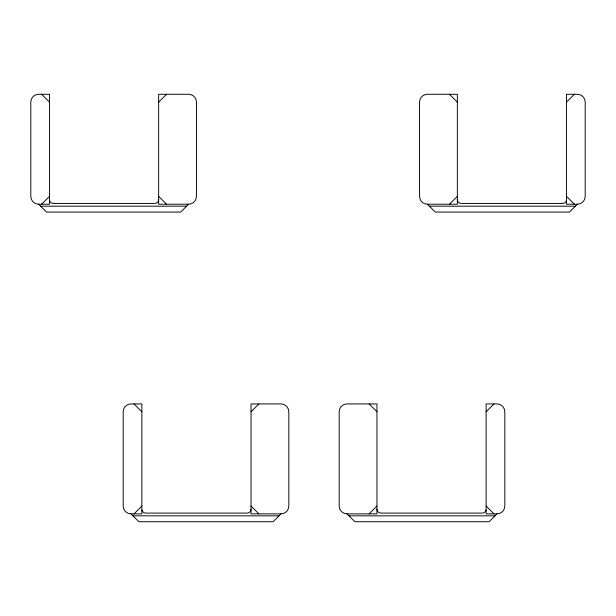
<?xml version="1.0" encoding="UTF-8"?>
<svg xmlns="http://www.w3.org/2000/svg" width="616" height="616" viewBox="0 0 616 616"><rect width="100%" height="100%" fill="white"/><g stroke="black" fill="none" stroke-linecap="round" stroke-linejoin="round"><path stroke-width="0.92" d="M566.504 200.285L566.204 201.001A3.927 3.927 0 0 1 562.577 203.426L461.276 203.426A3.927 3.927 0 0 1 457.349 199.499M486.116 509.948L485.816 510.664A3.927 3.927 0 0 1 482.189 513.09L380.888 513.09A3.927 3.927 0 0 1 376.961 509.163M41.649 204.212L49.496 196.358M158.651 102.125L166.505 94.279M188.588 204.212L158.651 204.212L158.651 94.279L188.588 94.279A7.854 7.854 0 0 1 196.442 102.125L196.442 196.358A7.854 7.854 0 0 1 188.588 204.212L180.734 212.066L46.508 212.066L38.654 204.212A7.854 7.854 0 0 1 30.8 196.358L30.8 102.125A7.854 7.854 0 0 1 38.654 94.279L49.496 94.279L49.496 204.212L38.654 204.212M134.019 513.875L141.873 506.021M449.495 204.212L457.349 196.358M251.028 411.788L258.882 403.934M566.504 102.125L574.351 94.279M577.346 204.212L566.504 204.212L566.504 94.279L577.346 94.279A7.854 7.854 0 0 1 585.2 102.125L585.2 196.358A7.854 7.854 0 0 1 577.346 204.212L569.492 212.066L435.266 212.066L427.412 204.212A7.854 7.854 0 0 1 419.558 196.358L419.558 102.125A7.854 7.854 0 0 1 427.412 94.279L457.349 94.279L457.349 204.212L427.412 204.212M280.965 513.875L251.028 513.875L251.028 403.934L280.965 403.934A7.854 7.854 0 0 1 288.819 411.788L288.819 506.021A7.854 7.854 0 0 1 280.965 513.875L273.111 521.721L138.877 521.721L131.031 513.875A7.854 7.854 0 0 1 123.177 506.021L123.177 411.788A7.854 7.854 0 0 1 131.031 403.934L141.873 403.934L141.873 513.875L131.031 513.875M369.115 513.875L376.961 506.021M486.116 411.788L493.97 403.934M496.966 513.875L486.116 513.875L486.116 403.934L496.966 403.934A7.854 7.854 0 0 1 504.82 411.788L504.82 506.021A7.854 7.854 0 0 1 496.966 513.875L489.112 521.721L354.878 521.721L347.024 513.875A7.854 7.854 0 0 1 339.17 506.021L339.17 411.788A7.854 7.854 0 0 1 347.024 403.934L376.961 403.934L376.961 513.875L347.024 513.875M40.617 206.175L186.625 206.175M429.375 206.175L575.383 206.175M132.994 515.838L279.002 515.838M348.987 515.838L495.002 515.838M566.504 196.358L574.351 204.212M449.495 94.279L457.349 102.125M486.116 506.021L493.97 513.875M369.115 403.934L376.961 411.788M158.651 196.358L166.505 204.212M41.649 94.279L49.496 102.125M251.028 506.021L258.882 513.875M134.019 403.934L141.873 411.788M49.496 200.285L49.796 201.001A3.927 3.927 0 0 0 53.423 203.426L154.724 203.426A3.927 3.927 0 0 0 158.651 199.499M141.873 509.948L142.173 510.664A3.927 3.927 0 0 0 145.799 513.09L247.101 513.09A3.927 3.927 0 0 0 251.028 509.163"/></g></svg>
